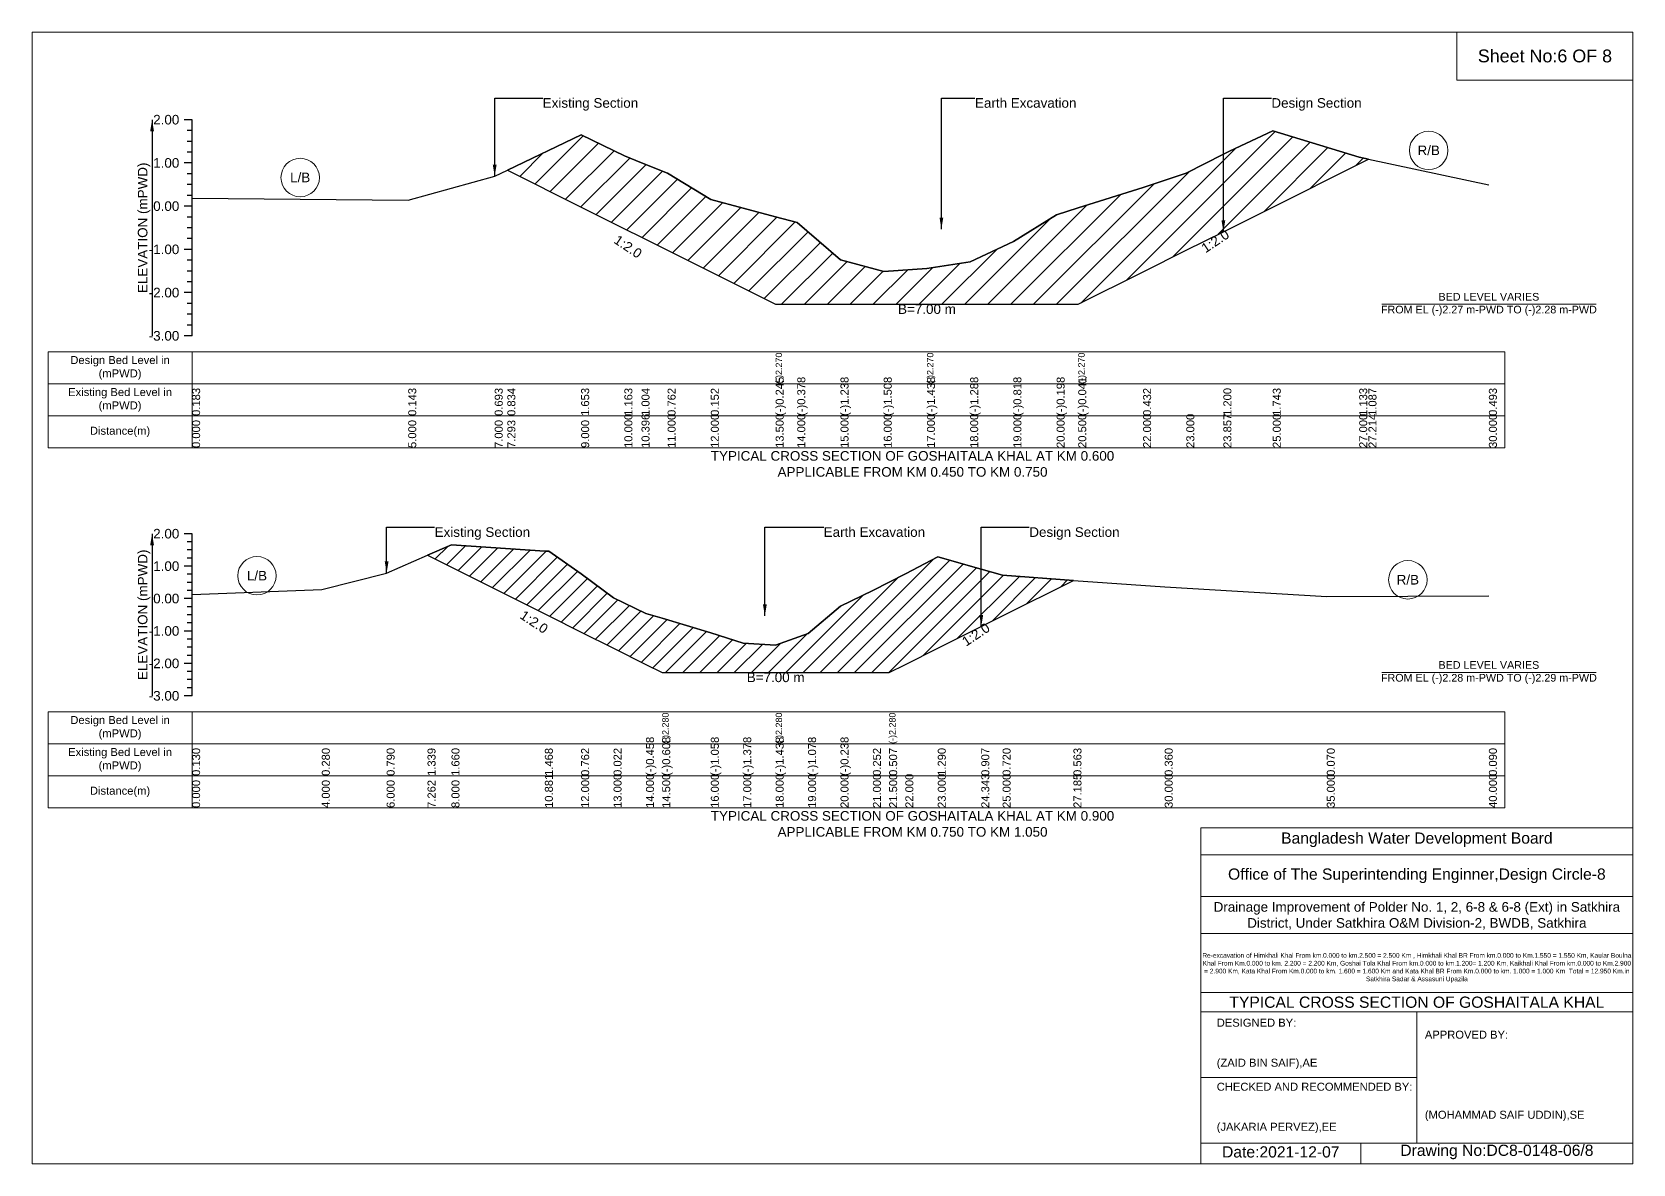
# Model space of a CAD drawing. Header units: inches. Extents: x 91000 to 628000, y -5656 to 0.
# Drawn here: x 250000 to 258000, y -5656 to 0 of the extents above; entities that cross this region are included whole.
import ezdxf

# ---------------------------------------------------------------- set-up
doc = ezdxf.new("R2010")
doc.units = ezdxf.units.IN
doc.header["$LTSCALE"] = 7
doc.header["$MEASUREMENT"] = 0
for name, color, linetype, lineweight in [('Cross section Data Border', 7, 'Continuous', 9), ('Cross Section Labels', 7, 'Continuous', 9), ('Existing_Bed_Level for Xsection', 7, 'Continuous', 25)]:
    doc.layers.add(name, color=color, linetype=linetype, lineweight=lineweight)
doc.styles.get("Standard").update_dxf_attribs({"font": 'arial.ttf'})
doc.dimstyles.get("Standard").update_dxf_attribs({"dimtxt": 0.18, "dimasz": 0.18, "dimexe": 0.18, "dimexo": 0.0625, "dimgap": 0.09, "dimtad": 0, "dimtih": 1, "dimtoh": 1, "dimdec": 4, "dimzin": 0, "dimdsep": 46, "dimtxsty": 'Standard', "dimcen": 0.09, "dimadec": 0, "dimazin": 0, "dimtfac": 1, "dimtdec": 4, "dimtofl": 0, "dimtmove": 0, "dimatfit": 3, "dimfxl": 1, "dimtolj": 1, "dimtzin": 0, "dimarcsym": 0})

msp = doc.modelspace()

# ---------------------------------------------------------------- hatches: boundary and pattern name
at = {"layer": 'Existing_Bed_Level for Xsection'}
h = msp.add_hatch(dxfattribs=at)
h.set_pattern_fill('ANSI31', color=256, scale=648, style=0)
h.paths.add_polyline_path([(252375.3, -690.2), (252744, -874.6), (252960, -982.6), (253045.6, -1025.4), (253176, -1090.6), (253392, -1198.6), (253716, -1360.6), (253824, -1360.6), (254040, -1360.6), (254256, -1360.6), (254472, -1360.6), (254688, -1360.6), (254904, -1360.6), (255120, -1360.6), (255228, -1360.6), (255552, -1198.6), (255768, -1090.6), (255953.2, -998), (255984, -982.6), (256200, -874.6), (256632, -658.6), (256678.3, -635.4), (256632, -625.5), (256200, -493.8), (255984, -595.3), (255953.2, -611.1), (255768, -705.7), (255552, -777), (255228, -879), (255120, -913), (254904, -1047), (254688, -1148.5), (254472, -1180.9), (254256, -1196), (254040, -1137.7), (253824, -951.9), (253716, -923.3), (253392, -837.4), (253176, -705.7), (253045.6, -653.4), (252960, -619.1), (252744, -513.2)])
h = msp.add_hatch(dxfattribs=at)
h.set_pattern_fill('ANSI31', color=256, scale=486, style=0)
h.paths.add_polyline_path([(251976.4, -2614.1), (252096, -2673.9), (252562.7, -2907.3), (252582, -2916.9), (252744, -2997.9), (252906, -3078.9), (253068, -3159.9), (253149, -3200.4), (253392, -3200.4), (253554, -3200.4), (253716, -3200.4), (253878, -3200.4), (254040, -3200.4), (254202, -3200.4), (254283, -3200.4), (254364, -3159.9), (254526, -3078.9), (254743.5, -2970.1), (254850, -2916.9), (255204, -2739.9), (254850, -2714.4), (254743.5, -2684.1), (254526, -2622.1), (254364, -2707.6), (254283, -2748.9), (254202, -2790.2), (254040, -2869.6), (253878, -3005.7), (253716, -3064), (253554, -3054.3), (253392, -3002.4), (253149, -2929.5), (253068, -2905.2), (252906, -2827.5), (252744, -2707.6), (252582, -2594.5), (252562.7, -2593.2), (252096, -2562.1)])

# ---------------------------------------------------------------- linework, layer by layer
at = {"layer": 'Cross section Data Border'}
for points in [[(250080, -1598.3), (257360, -1598.3), (257360, -2078.3), (250080, -2078.3)], [(250080, -3397), (257360, -3397), (257360, -3877), (250080, -3877)]]:
    msp.add_lwpolyline(points, close=True, dxfattribs=at)
for points in [[(250800, -1598.3), (250800, -2078.3)], [(250080, -1758.3), (257360, -1758.3)], [(250080, -1918.3), (257360, -1918.3)], [(250800, -3397), (250800, -3877)], [(250080, -3557), (257360, -3557)], [(250080, -3717), (257360, -3717)]]:
    msp.add_lwpolyline(points, dxfattribs=at)
at = {"layer": 'Cross Section Labels'}
for points in [[(250000, 0), (258000, 0), (258000, -5656), (250000, -5656)], [(257120, 0), (258000, 0), (258000, -240), (257120, -240)]]:
    msp.add_lwpolyline(points, close=True, dxfattribs=at)
for points in [[(256744.2, -1360.6), (257815.8, -1360.6)], [(256744.2, -3200.4), (257815.8, -3200.4)], [(255840, -5656), (255840, -3976), (258000, -3976)], [(255840, -4112), (258000, -4112)], [(255840, -4320), (258000, -4320)], [(255840, -4504), (258000, -4504)], [(255840, -4800), (258000, -4800)], [(255840, -4896), (258000, -4896)], [(256920, -4896), (256920, -5552)], [(255840, -5224), (256920, -5224)], [(255840, -5552), (258000, -5552)], [(256640, -5552), (256640, -5656)]]:
    msp.add_lwpolyline(points, dxfattribs=at)
for centre in [(256979.2, -591.6), (251340, -727.1), (251124, -2716.8), (256875, -2737.1)]:
    msp.add_circle(centre, 96, dxfattribs=at)
at = {"layer": 'Existing_Bed_Level for Xsection'}
for points in [[(250800, -438.3), (250760, -438.3)], [(250800, -1518.3), (250800, -1302.3), (250800, -1086.3), (250800, -870.3), (250800, -654.3), (250800, -438.3)], [(250800, -492.3), (250776, -492.3)], [(250800, -546.3), (250776, -546.3)], [(250800, -830.7), (251880, -839.4), (252312, -720.6), (252375.3, -690.2), (252744, -513.2), (252960, -619.1), (253045.6, -653.4), (253176, -705.7), (253392, -837.4), (253716, -923.3), (253716, -923.3), (253824, -951.9), (254040, -1137.7), (254256, -1196), (254472, -1180.9), (254472, -1180.9), (254688, -1148.5), (254904, -1047), (255120, -913), (255228, -879), (255228, -879), (255552, -777), (255768, -705.7), (255953.2, -611.1), (255984, -595.3), (256200, -493.8), (256632, -625.5), (256678.3, -635.4), (257280, -763.8)], [(250800, -600.3), (250776, -600.3)], [(250800, -654.3), (250760, -654.3)], [(250800, -708.3), (250776, -708.3)], [(250800, -762.3), (250776, -762.3)], [(250800, -870.3), (250760, -870.3)], [(250800, -816.3), (250776, -816.3)], [(250800, -924.3), (250776, -924.3)], [(250800, -978.3), (250776, -978.3)], [(250800, -1032.3), (250776, -1032.3)], [(250800, -1086.3), (250760, -1086.3)], [(250800, -1140.3), (250776, -1140.3)], [(250800, -1194.3), (250776, -1194.3)], [(250800, -1248.3), (250776, -1248.3)], [(250800, -1302.3), (250760, -1302.3)], [(250800, -1356.3), (250776, -1356.3)], [(250800, -1410.3), (250776, -1410.3)], [(250800, -1518.3), (250760, -1518.3)], [(250800, -1464.3), (250776, -1464.3)], [(250800, -2507), (250760, -2507)], [(250800, -2547.5), (250776, -2547.5)], [(250800, -3317), (250800, -3155), (250800, -2993), (250800, -2831), (250800, -2669), (250800, -2507)], [(250800, -2588), (250776, -2588)], [(250800, -2628.5), (250776, -2628.5)], [(250800, -2810), (251448, -2785.7), (251772, -2703.1), (251976.4, -2614.1), (252096, -2562.1), (252562.7, -2593.2), (252582, -2594.5), (252744, -2707.6), (252906, -2827.5), (253068, -2905.2), (253149, -2929.5), (253149, -2929.5), (253392, -3002.4), (253554, -3054.3), (253716, -3064), (253716, -3064), (253878, -3005.7), (254040, -2869.6), (254202, -2790.2), (254283, -2748.9), (254283, -2748.9), (254364, -2707.6), (254526, -2622.1), (254743.5, -2684.1), (254850, -2714.4), (255204, -2739.9), (255660, -2772.7), (256470, -2819.7), (257280, -2816.5)], [(250800, -2669), (250760, -2669)], [(250800, -2709.5), (250776, -2709.5)], [(250800, -2750), (250776, -2750)], [(250800, -2790.5), (250776, -2790.5)], [(250800, -2831), (250760, -2831)], [(250800, -2871.5), (250776, -2871.5)], [(250800, -2912), (250776, -2912)], [(250800, -2952.5), (250776, -2952.5)], [(250800, -2993), (250760, -2993)], [(250800, -3033.5), (250776, -3033.5)], [(250800, -3074), (250776, -3074)], [(250800, -3114.5), (250776, -3114.5)], [(250800, -3155), (250760, -3155)], [(250800, -3195.5), (250776, -3195.5)], [(250800, -3236), (250776, -3236)], [(250800, -3276.5), (250776, -3276.5)], [(250800, -3317), (250760, -3317)]]:
    msp.add_lwpolyline(points, dxfattribs=at)
for points in [[(252375.3, -690.2), (252744, -874.6), (252960, -982.6), (253045.6, -1025.4), (253176, -1090.6), (253392, -1198.6), (253716, -1360.6), (253716, -1360.6), (253824, -1360.6), (254040, -1360.6), (254256, -1360.6), (254472, -1360.6), (254472, -1360.6), (254688, -1360.6), (254904, -1360.6), (255120, -1360.6), (255228, -1360.6), (255228, -1360.6), (255552, -1198.6), (255768, -1090.6), (255953.2, -998), (255984, -982.6), (256200, -874.6), (256632, -658.6), (256678.3, -635.4), (256678.3, -635.4), (256678.3, -635.4), (256632, -625.5), (256200, -493.8), (255984, -595.3), (255953.2, -611.1), (255768, -705.7), (255552, -777), (255228, -879), (255228, -879), (255120, -913), (254904, -1047), (254688, -1148.5), (254472, -1180.9), (254472, -1180.9), (254256, -1196), (254040, -1137.7), (253824, -951.9), (253716, -923.3), (253716, -923.3), (253392, -837.4), (253176, -705.7), (253045.6, -653.4), (252960, -619.1), (252744, -513.2)], [(251976.4, -2614.1), (252096, -2673.9), (252562.7, -2907.3), (252582, -2916.9), (252744, -2997.9), (252906, -3078.9), (253068, -3159.9), (253149, -3200.4), (253149, -3200.4), (253392, -3200.4), (253554, -3200.4), (253716, -3200.4), (253716, -3200.4), (253878, -3200.4), (254040, -3200.4), (254202, -3200.4), (254283, -3200.4), (254283, -3200.4), (254364, -3159.9), (254526, -3078.9), (254743.5, -2970.1), (254850, -2916.9), (255204, -2739.9), (255204, -2739.9), (255204, -2739.9), (254850, -2714.4), (254743.5, -2684.1), (254526, -2622.1), (254364, -2707.6), (254283, -2748.9), (254283, -2748.9), (254202, -2790.2), (254040, -2869.6), (253878, -3005.7), (253716, -3064), (253716, -3064), (253554, -3054.3), (253392, -3002.4), (253149, -2929.5), (253149, -2929.5), (253068, -2905.2), (252906, -2827.5), (252744, -2707.6), (252582, -2594.5), (252562.7, -2593.2), (252096, -2562.1)]]:
    msp.add_lwpolyline(points, close=True, dxfattribs=at)

# ---------------------------------------------------------------- texts
at = {"layer": 'Cross section Data Border', "char_height": 40, "width": 640, "attachment_point": 5}
for s, insert in [('Design Bed Level in (mPWD)', (250440, -1678.3)), ('Existing Bed Level in (mPWD)', (250440, -1838.3)), ('Distance(m)', (250440, -1998.3)), ('Design Bed Level in (mPWD)', (250440, -3477)), ('Existing Bed Level in (mPWD)', (250440, -3637)), ('Distance(m)', (250440, -3797))]:
    msp.add_mtext(s, dxfattribs=dict(at, insert=insert))
at = {"layer": 'Cross Section Labels'}
for s, insert, char_height, attachment_point in [('Sheet No:6 OF 8', (257560, -120), 64, 5), ('Existing Section', (252552, -330.3), 48, 1), ('Earth Excavation', (254712, -330.3), 48, 1), ('Design Section', (256193.2, -330.3), 48, 1), ('R/B', (256979.2, -591.6), 48, 5), ('L/B', (251340, -727.1), 48, 5), ('B=7.00 m', (254472, -1360.6), 48, 2), ('BED LEVEL VARIES ^JFROM EL (-)2.27 m-PWD TO (-)2.28 m-PWD', (257280, -1360.6), 38.4, 5), ('TYPICAL CROSS SECTION OF GOSHAITALA KHAL AT KM 0.600^JAPPLICABLE FROM KM 0.450 TO KM 0.750', (254400, -2158.3), 48, 5), ('Existing Section', (252012, -2474.6), 48, 1), ('Earth Excavation', (253956, -2474.6), 48, 1), ('Design Section', (254983.5, -2474.6), 48, 1), ('L/B', (251124, -2716.8), 48, 5), ('R/B', (256875, -2737.1), 48, 5), ('B=7.00 m', (253716, -3200.4), 48, 2), ('BED LEVEL VARIES ^JFROM EL (-)2.28 m-PWD TO (-)2.29 m-PWD', (257280, -3200.4), 38.4, 5), ('TYPICAL CROSS SECTION OF GOSHAITALA KHAL AT KM 0.900^JAPPLICABLE FROM KM 0.750 TO KM 1.050', (254400, -3957), 48, 5), ('Bangladesh Water Development Board', (256920, -4036), 56, 5), ('Office of The Superintending Enginner,Design Circle-8', (256920, -4216), 56, 5)]:
    msp.add_mtext(s, dxfattribs=dict(at, insert=insert, char_height=char_height, attachment_point=attachment_point))
at = {"layer": 'Cross Section Labels', "char_height": 48, "attachment_point": 2}
for insert, rotation in [((252991.6, -1052.4), 326.30993), ((255899.2, -1025), 33.69007), ((252522.2, -2927.5), 326.30993), ((254703, -2990.4), 33.69007)]:
    msp.add_mtext('1:2.0', dxfattribs=dict(at, insert=insert, rotation=rotation))
at = {"layer": 'Cross Section Labels'}
for s, insert, char_height, width, attachment_point in [('Drainage Improvement of Polder No. 1, 2, 6-8 & 6-8 (Ext) in Satkhira District, Under Satkhira O&M Division-2, BWDB, Satkhira', (256920, -4416), 48, 2240, 5), ('Re-excavation of Himkhali Khal From km.0.000 to km.2.500 = 2.500 Km , Himkhali Khal BR From km.0.000 to Km.1.550 = 1.550 Km, Kaular Boulna Khal From Km.0.000 to km. 2.200 = 2.200 Km, Goshai Tola Khal From km.0.000 to km.1.200= 1.200 Km, Kaikhali Khal From km.0.000 to Km.2.900 = 2.900 Km, Kata Khal From Km.0.000 to km. 1.600 = 1.600 Km and Kata Khal BR From Km.0.000 to km. 1.000 = 1.000 Km  Total = 12.950 Km.in Satkhira Sadar & Assasuni Upazila', (256920, -4676), 23.4814, 2160, 5), ('TYPICAL CROSS SECTION OF GOSHAITALA KHAL', (256920, -4848), 56, 2240, 5), ('DESIGNED BY:^J^J^J(ZAID BIN SAIF),AE', (255920, -5056), 40, 1120, 4), ('APPROVED BY:^J^J^J^J^J^J(MOHAMMAD SAIF UDDIN),SE', (256960, -5216), 40, 1120, 4), ('CHECKED AND RECOMMENDED BY:^J^J^J(JAKARIA PERVEZ),EE', (255920, -5376), 40, 1120, 4), ('Date:2021-12-07', (256240, -5596), 56, 1120, 5), ('Drawing No:DC8-0148-06/8', (257320, -5596), 56, 1760, 5)]:
    msp.add_mtext(s, dxfattribs=dict(at, insert=insert, char_height=char_height, width=width, attachment_point=attachment_point))
at = {"layer": 'Existing_Bed_Level for Xsection', "char_height": 48, "attachment_point": 6}
for s, insert in [('2.00', (250736, -438.3)), ('1.00', (250736, -654.3)), ('0.00', (250736, -870.3)), ('-1.00', (250736, -1086.3)), ('-2.00', (250736, -1302.3)), ('-3.00', (250736, -1518.3)), ('2.00', (250736, -2507)), ('1.00', (250736, -2669)), ('0.00', (250736, -2831)), ('-1.00', (250736, -2993)), ('-2.00', (250736, -3155)), ('-3.00', (250736, -3317))]:
    msp.add_mtext(s, dxfattribs=dict(at, insert=insert))
at = {"layer": 'Existing_Bed_Level for Xsection', "rotation": 90}
for s, insert, char_height, attachment_point in [('ELEVATION (mPWD)', (250560, -978.3), 48, 5), ('(-)2.270', (253716, -1758.3), 32, 1), ('(-)2.270', (254472, -1758.3), 32, 1), ('(-)2.270', (255228, -1758.3), 32, 1), ('(-)0.245', (253716, -1918.3), 40, 1), ('(-)0.378', (253824, -1918.3), 40, 1), ('(-)1.238', (254040, -1918.3), 40, 1), ('(-)1.508', (254256, -1918.3), 40, 1), ('(-)1.438', (254472, -1918.3), 40, 1), ('(-)1.288', (254688, -1918.3), 40, 1), ('(-)0.818', (254904, -1918.3), 40, 1), ('(-)0.198', (255120, -1918.3), 40, 1), ('(-)0.041', (255228, -1918.3), 40, 1), ('0.183', (250800, -1918.3), 40, 1), ('0.143', (251880, -1918.3), 40, 1), ('0.693', (252312, -1918.3), 40, 1), ('0.834', (252375.3, -1918.3), 40, 1), ('1.653', (252744, -1918.3), 40, 1), ('1.163', (252960, -1918.3), 40, 1), ('1.004', (253045.6, -1918.3), 40, 1), ('0.762', (253176, -1918.3), 40, 1), ('0.152', (253392, -1918.3), 40, 1), ('0.432', (255552, -1918.3), 40, 1), ('1.200', (255953.2, -1918.3), 40, 1), ('1.743', (256200, -1918.3), 40, 1), ('1.133', (256632, -1918.3), 40, 1), ('1.087', (256678.3, -1918.3), 40, 1), ('0.493', (257280, -1918.3), 40, 1), ('10.000', (252960, -2078.3), 40, 1), ('10.396', (253045.6, -2078.3), 40, 1), ('11.000', (253176, -2078.3), 40, 1), ('12.000', (253392, -2078.3), 40, 1), ('13.500', (253716, -2078.3), 40, 1), ('14.000', (253824, -2078.3), 40, 1), ('15.000', (254040, -2078.3), 40, 1), ('16.000', (254256, -2078.3), 40, 1), ('17.000', (254472, -2078.3), 40, 1), ('18.000', (254688, -2078.3), 40, 1), ('19.000', (254904, -2078.3), 40, 1), ('20.000', (255120, -2078.3), 40, 1), ('20.500', (255228, -2078.3), 40, 1), ('22.000', (255552, -2078.3), 40, 1), ('23.000', (255768, -2078.3), 40, 1), ('23.857', (255953.2, -2078.3), 40, 1), ('25.000', (256200, -2078.3), 40, 1), ('27.000', (256632, -2078.3), 40, 1), ('27.214', (256678.3, -2078.3), 40, 1), ('30.000', (257280, -2078.3), 40, 1), ('0.000', (250800, -2078.3), 40, 1), ('5.000', (251880, -2078.3), 40, 1), ('7.000', (252312, -2078.3), 40, 1), ('7.293', (252375.3, -2078.3), 40, 1), ('9.000', (252744, -2078.3), 40, 1), ('ELEVATION (mPWD)', (250560, -2912), 48, 5), ('(-)2.280', (253149, -3557), 32, 1), ('(-)2.280', (253716, -3557), 32, 1), ('(-)2.280', (254283, -3557), 32, 1), ('0.130', (250800, -3717), 40, 1), ('0.280', (251448, -3717), 40, 1), ('0.790', (251772, -3717), 40, 1), ('1.339', (251976.4, -3717), 40, 1), ('1.660', (252096, -3717), 40, 1), ('1.468', (252562.7, -3717), 40, 1), ('0.762', (252744, -3717), 40, 1), ('0.022', (252906, -3717), 40, 1), ('(-)0.458', (253068, -3717), 40, 1), ('(-)0.608', (253149, -3717), 40, 1), ('(-)1.058', (253392, -3717), 40, 1), ('(-)1.378', (253554, -3717), 40, 1), ('(-)1.438', (253716, -3717), 40, 1), ('(-)1.078', (253878, -3717), 40, 1), ('(-)0.238', (254040, -3717), 40, 1), ('0.252', (254202, -3717), 40, 1), ('0.507', (254283, -3717), 40, 1), ('1.290', (254526, -3717), 40, 1), ('0.907', (254743.5, -3717), 40, 1), ('0.720', (254850, -3717), 40, 1), ('0.563', (255204, -3717), 40, 1), ('0.360', (255660, -3717), 40, 1), ('0.070', (256470, -3717), 40, 1), ('0.090', (257280, -3717), 40, 1), ('0.000', (250800, -3877), 40, 1), ('4.000', (251448, -3877), 40, 1), ('6.000', (251772, -3877), 40, 1), ('7.262', (251976.4, -3877), 40, 1), ('8.000', (252096, -3877), 40, 1), ('10.881', (252562.7, -3877), 40, 1), ('12.000', (252744, -3877), 40, 1), ('13.000', (252906, -3877), 40, 1), ('14.000', (253068, -3877), 40, 1), ('14.500', (253149, -3877), 40, 1), ('16.000', (253392, -3877), 40, 1), ('17.000', (253554, -3877), 40, 1), ('18.000', (253716, -3877), 40, 1), ('19.000', (253878, -3877), 40, 1), ('20.000', (254040, -3877), 40, 1), ('21.000', (254202, -3877), 40, 1), ('21.500', (254283, -3877), 40, 1), ('22.000', (254364, -3877), 40, 1), ('23.000', (254526, -3877), 40, 1), ('24.343', (254743.5, -3877), 40, 1), ('25.000', (254850, -3877), 40, 1), ('27.185', (255204, -3877), 40, 1), ('30.000', (255660, -3877), 40, 1), ('35.000', (256470, -3877), 40, 1), ('40.000', (257280, -3877), 40, 1)]:
    msp.add_mtext(s, dxfattribs=dict(at, insert=insert, char_height=char_height, attachment_point=attachment_point))

# ---------------------------------------------------------------- leaders
at = {"layer": 'Cross Section Labels', "annotation_type": 0, "has_hookline": 1, "hookline_direction": 0}
for points, text_width in [([(252312, -720.6), (252312, -330.3), (252551.9, -330.3)], 467.2), ([(254544.2, -984.5), (254544.2, -330.3), (254711.9, -330.3)], 497), ([(255953.2, -998), (255953.2, -330.3), (256193.1, -330.3)], 441.2), ([(251772, -2703.1), (251772, -2474.6), (252011.9, -2474.6)], 467.2), ([(253662, -2917.6), (253662, -2474.6), (253955.9, -2474.6)], 497), ([(254743.5, -2970.1), (254743.5, -2474.6), (254983.4, -2474.6)], 441.2)]:
    msp.add_leader(points, dimstyle='Standard', override={"dimasz": 57.6}, dxfattribs=dict(at, text_width=text_width))
at = {"layer": 'Existing_Bed_Level for Xsection'}
for points in [[(250600, -438.3), (250600, -1518.3)], [(250600, -2507), (250600, -3317)]]:
    msp.add_leader(points, dimstyle='Standard', override={"dimasz": 57.6}, dxfattribs=at)

doc.saveas('drawing.dxf')
